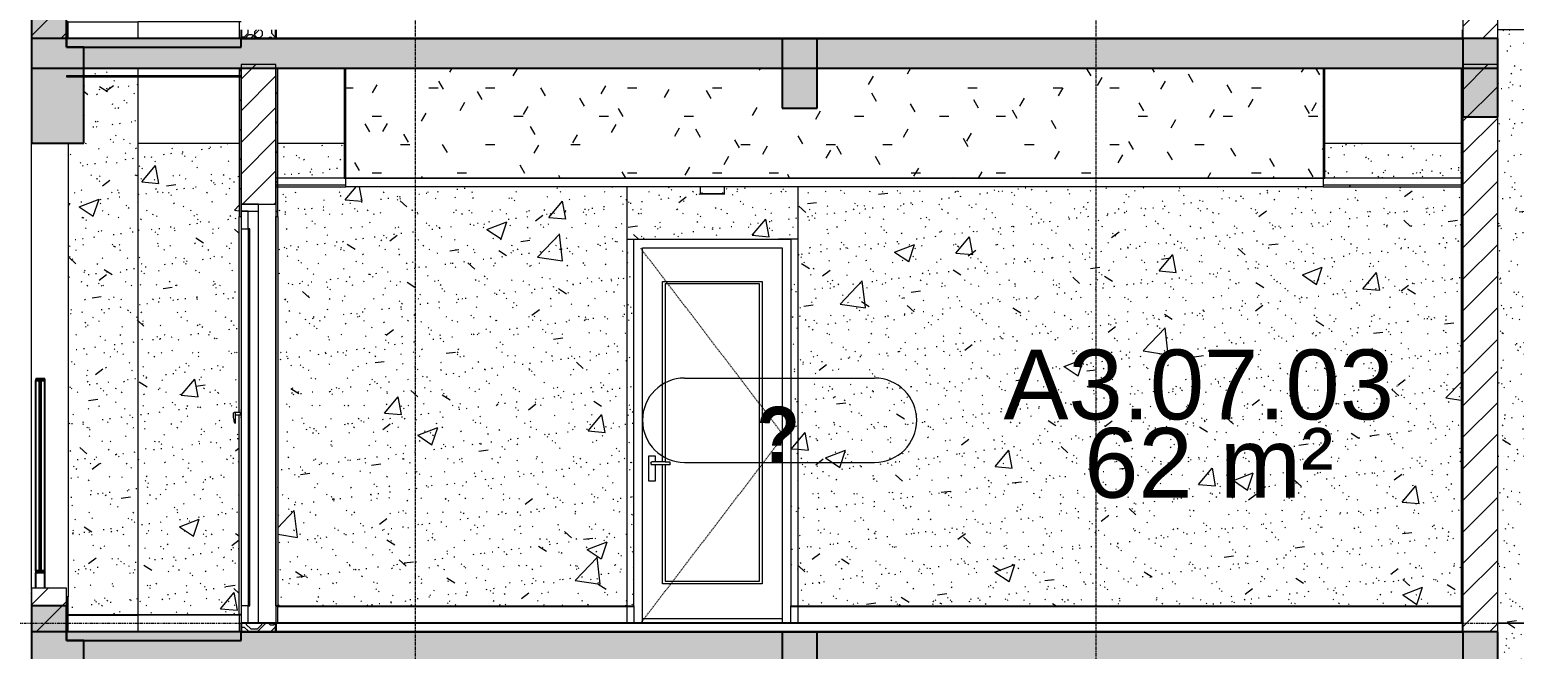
# Model space of a CAD drawing. Header units: millimetres. Extents: x 25061 to 259291, y -8723 to 35400.
# Drawn here: x 105942 to 114447, y 22450 to 26000 of the extents above; entities that cross this region are included whole.
import ezdxf

# ---------------------------------------------------------------- set-up
doc = ezdxf.new("R2010")
doc.units = ezdxf.units.MM
for name, pattern in [('Centre', [31.75, 6.35, -4.7625, 15.875, -4.7625]), ('Dash', [6.35, 3.175, -3.175]), ('Dash 1_8_', [6.35, 3.175, -3.175]), ('Grid Line', [22.225, 12.7, -3.175, 3.175, -3.175])]:
    doc.linetypes.add(name, pattern=pattern)
for name, color, linetype, lineweight in [('0-1', 7, 'Continuous', 5), ('A-AREA', 32, 'Dash 1_8_', 9), ('A-AREA-IDEN', 2, 'Continuous', 9), ('A-CLNG', 13, 'Continuous', 9), ('A-CLNG-1', 250, 'Continuous', 18), ('A-CLNG-2', 7, 'Continuous', 9), ('A-CLNG-PATT-1', 7, 'Continuous', 9), ('A-CLNG-PATT-2', 9, 'Continuous', 9), ('A-DETL-GENF-HDLN-1', 7, 'Dash', 9), ('A-DOOR', 31, 'Continuous', 9), ('A-DOOR-1', 7, 'Continuous', 9), ('A-DOOR-FRAM', 31, 'Continuous', 9), ('A-DOOR-GLAZ', 31, 'Continuous', 9), ('A-DOOR-IDEN', 31, 'Continuous', 9), ('A-FLOR-1', 10, 'Continuous', 25), ('A-FLOR-HRAL-1', 253, 'Continuous', 9), ('A-FLOR-LEVL-2', 51, 'Centre', 9), ('A-FLOR-PATT-1', 7, 'Continuous', 9), ('A-FLOR-PATT-2', 9, 'Continuous', 9), ('A-WALL', 113, 'Continuous', 9), ('A-WALL-1', 113, 'Continuous', 18), ('A-WALL-PATT-1', 7, 'Continuous', 9), ('A-WALL-PATT-2', 9, 'Continuous', 9), ('A-WALL-PATT-4', 111, 'Continuous', 9), ('E-LITE-EQPM', 33, 'Continuous', 9), ('E-LITE-EQPM-1', 7, 'Continuous', 9), ('I-WALL', 2, 'Continuous', 9), ('I-WALL-1', 250, 'Continuous', 18), ('I-WALL-2', 7, 'Continuous', 9), ('S-BEAM-1', 12, 'Continuous', 5), ('S-BEAM-2', 10, 'Continuous', 25), ('S-BEAM-3', 7, 'Continuous', 9), ('S-COLS-1', 7, 'Continuous', 9), ('S-GRID-1', 1, 'Grid Line', 9)]:
    doc.layers.add(name, color=color, linetype=linetype, lineweight=lineweight)
doc.styles.add('Arial', font='arial.ttf', dxfattribs={"height": 400})
doc.styles.add('Arial_B_1', font='arialbd.ttf', dxfattribs={"width": 0.9, "height": 320})
pattern_1 = [(45, (81080.3, 14125), (-84.8528, 84.8528), [])]
pattern_2 = [(50, (81080.3, 14125), (1165.978, -102.01), [121.92, -1341.12]), (355, (81080.3, 14125), (-225.554, 1222.763), [97.536, -1072.896]), (100.451, (81177.5, 14116.5), (940.433, 1120.746), [103.616, -1139.776]), (46.184, (81080.3, 14450.1), (1734.906, -269.074), [182.88, -2011.68]), (96.636, (81224.9, 14427.7), (1519.38, 1583.54), [155.42, -1709.665]), (351.184, (81080.3, 14450.1), (1519.39, 1583.52), [146.3, -1609.34]), (21, (81242.9, 14368.8), (970.332, -654.498), [121.92, -1341.12]), (326, (81242.9, 14368.8), (395.533, 1178.804), [97.536, -1072.896]), (71.451, (81323.7, 14314.3), (1365.87, 524.296), [103.616, -1139.776]), (37.5, (81080.3, 14125), (19.767, 541.1527), [53.645, -1006.246, 53.645, -1035.507, -1076.96]), (37.5, (81080.3, 14125), (19.767, 541.1527), [-2149.043, 53.645, -1023.315]), (7.5, (81080.3, 14125), (427.646, 641.156), [53.645, -567.334, 53.645, -981.862, -410.464]), (7.5, (81080.3, 14125), (427.646, 641.156), [-1656.486, 53.645, -356.82]), (327.5, (80717.8, 14125), (867.782, -36.665), [53.645, -352.755, 53.645, -1214.323, -1682.496]), (327.5, (80717.8, 14125), (867.782, -36.665), [-1674.368, 53.645, -1628.85]), (317.5, (80555.2, 14125), (948.028, 162.731), [53.645, -474.675, 53.645, -788.416, -1194.816]), (317.5, (80555.2, 14125), (948.028, 162.731), [-1370.38, 53.645, -1141.17])]
pattern_3 = [(37.5, (81080.3, 14125), (-5.1206, 156.61216), [5.364, -118.181, 5.364, -132.812, -132.08]), (37.5, (81080.3, 14125), (-5.1206, 156.61216), [-261.722, 5.364, -126.716]), (7.5, (81080.3, 14125), (143.847, 229.3842), [5.364, -61.285, 5.364, -105.989, -42.672]), (7.5, (81080.3, 14125), (143.847, 229.3842), [-178.003, 5.364, -37.308]), (327.5, (80980.33, 14125), (253.1176, 0.4601), [5.364, -35.276, 5.364, -140.94, -191.008]), (327.5, (80980.33, 14125), (253.1176, 0.4601), [-186.944, 5.364, -185.644]), (317.5, (80980.33, 14125), (244.3381, 71.3376), [5.364, -14.956, 5.364, -90.546, -109.728]), (317.5, (80980.33, 14125), (244.3381, 71.3376), [-116.23, 5.364, -104.364])]
pattern_4 = [(180, (81252.7, 14216.3), (-2e-14, -203.2), [19.239, -183.961]), (135, (81266.3, 14202.7), (-203.19986, 1e-14), [19.239, -268.129]), (90, (81266.3, 14183.47), (-203.2, 1e-14), [19.239, -183.961]), (45, (81252.7, 14169.86), (0, 203.19986), [19.239, -268.129]), (0, (81233.46, 14169.86), (0, 203.2), [19.239, -183.961]), (315, (81219.86, 14183.47), (203.19986, 0), [19.239, -268.129]), (270, (81219.86, 14202.7), (203.2, 1e-14), [19.239, -183.961]), (225, (81233.46, 14216.31), (1e-14, -203.19986), [19.239, -268.129]), (180, (81207.18, 14184.3), (-2e-14, -203.2), [22.055, -181.145]), (135, (81222.78, 14168.71), (-203.19986, 1e-14), [22.055, -265.314]), (90, (81222.78, 14146.66), (-203.2, 1e-14), [22.055, -181.145]), (45, (81207.18, 14131.06), (0, 203.19986), [22.055, -265.314]), (0, (81185.13, 14131.06), (0, 203.2), [22.055, -181.145]), (315, (81169.54, 14146.66), (203.19986, 0), [22.055, -265.314]), (270, (81169.54, 14168.71), (203.2, 1e-14), [22.055, -181.145]), (225, (81185.13, 14184.3), (1e-14, -203.19986), [22.055, -265.314]), (180, (81114.68, 14169.67), (-2e-14, -203.2), [14.547, -188.653]), (135, (81124.96, 14159.39), (-203.19986, 1e-14), [14.547, -272.821]), (90, (81124.96, 14144.84), (-203.2, 1e-14), [14.547, -188.653]), (45, (81114.68, 14134.56), (0, 203.19986), [14.547, -272.821]), (0, (81100.13, 14134.56), (0, 203.2), [14.547, -188.653]), (315, (81089.85, 14144.84), (203.19986, 0), [14.547, -272.821]), (270, (81089.85, 14159.39), (203.2, 1e-14), [14.547, -188.653]), (225, (81100.13, 14169.67), (1e-14, -203.19986), [14.547, -272.821]), (90, (81183.32, 14194.78), (-203.2, 1e-14), [29.097, -174.103]), (45, (81162.74, 14174.2), (0, 203.19986), [29.097, -258.271]), (0, (81133.65, 14174.2), (0, 203.2), [29.097, -174.103]), (315, (81113.07, 14194.78), (203.19986, 0), [29.097, -258.271]), (270, (81113.07, 14223.87), (203.2, 1e-14), [29.097, -174.103]), (225, (81133.65, 14244.45), (1e-14, -203.19986), [29.097, -258.271]), (180, (81162.74, 14244.45), (-2e-14, -203.2), [29.097, -174.103]), (135, (81183.32, 14223.87), (-203.19986, 1e-14), [29.097, -258.271]), (90, (81262.35, 14261.4), (-203.2, 1e-14), [37.075, -166.125]), (45, (81236.13, 14235.19), (0, 203.19986), [37.075, -250.293]), (0, (81199.05, 14235.19), (0, 203.2), [37.075, -166.125]), (315, (81172.84, 14261.4), (203.19986, 0), [37.075, -250.293]), (270, (81172.84, 14298.48), (203.2, 1e-14), [37.075, -166.125]), (225, (81199.05, 14324.7), (1e-14, -203.19986), [37.075, -250.293]), (180, (81236.13, 14324.7), (-2e-14, -203.2), [37.075, -166.125]), (135, (81262.35, 14298.48), (-203.19986, 1e-14), [37.075, -250.293]), (90, (81138.85, 14272.68), (-203.2, 1e-14), [19.242, -183.958]), (45, (81125.24, 14259.07), (0, 203.19986), [19.242, -268.127]), (0, (81106, 14259.07), (0, 203.2), [19.242, -183.958]), (315, (81092.4, 14272.68), (203.19986, 0), [19.242, -268.127]), (270, (81092.4, 14291.92), (203.2, 1e-14), [19.242, -183.958]), (225, (81106, 14305.53), (1e-14, -203.19986), [19.242, -268.127]), (180, (81125.24, 14305.53), (-2e-14, -203.2), [19.242, -183.958]), (135, (81138.85, 14291.92), (-203.19986, 1e-14), [19.242, -268.127])]
pattern_5 = [(0, (81080.3, 14125), (1300.48, 325.12), [53.645, -921.715, 53.645, -6123.635]), (0, (81080.3, 14125), (1300.48, 325.12), [-1029.005, -921.715, 53.645, -1897.075, -3251.2]), (0, (81080.3, 14125), (1300.48, 325.12), [-3901.44, 53.645, -921.715, 53.645, -2222.195]), (0, (81080.3, 14125), (1300.48, 325.12), [-4930.445, -596.595, 53.645, -1571.955]), (120, (81567.98, 14287.56), (-931.8022, 963.6887), [53.645, -921.715, -6177.28]), (120, (81567.98, 14287.56), (-931.8022, 963.6887), [-975.36, 53.645, -921.715, -5201.92]), (120, (81567.98, 14287.56), (-931.8022, 963.6887), [-1950.72, 53.645, -1897.075, -3251.2]), (120, (81567.98, 14287.56), (-931.8022, 963.6887), [-3901.44, 53.645, -921.715, -2275.84]), (120, (81567.98, 14287.56), (-931.8022, 963.6887), [-4876.8, 53.645, -596.595, -1625.6]), (120, (81567.98, 14287.56), (-931.8022, 963.6887), [-5527.04, 53.645, -1571.955]), (240, (81730.54, 14937.8), (-368.6778, -1288.8087), [53.645, -921.715, -6177.28]), (240, (81730.54, 14937.8), (-368.6778, -1288.8087), [-975.36, 53.645, -921.715, -5201.92]), (240, (81730.54, 14937.8), (-368.6778, -1288.8087), [-1950.72, 53.645, -1897.075, -3251.2]), (240, (81730.54, 14937.8), (-368.6778, -1288.8087), [-3901.44, 53.645, -921.715, -2275.84]), (240, (81730.54, 14937.8), (-368.6778, -1288.8087), [-4876.8, 53.645, -596.595, -1625.6]), (240, (81730.54, 14937.8), (-368.6778, -1288.8087), [-5527.04, 53.645, -1571.955])]
pattern_6 = [(45, (81080.3, 14125), (-90.50967, 90.50967), [])]

# ---------------------------------------------------------------- blocks, each defined once
blk = doc.blocks.new('NCV_TKTC_KET CAU_rvt-1-TKCS_MẶT CẮT 1')
at = {"layer": 'A-FLOR-PATT-1'}
h = blk.add_hatch(color=256, dxfattribs=at)
h.paths.add_polyline_path([(127252.4, 25780), (127252.4, 25950), (118852.4, 25950), (118852.4, 25780), (126740, 25780)])
h.paths.add_polyline_path([(33652.6, 25780), (42052.6, 25780), (42052.6, 25950), (33652.6, 25950)])
h.paths.add_polyline_path([(46552.6, 25780), (54952.6, 25780), (54952.6, 25950), (46552.6, 25950)])
h.paths.add_polyline_path([(114352.4, 25780), (114352.4, 25950), (105952.4, 25950), (105952.4, 25780), (113942, 25780)])
h = blk.add_hatch(color=256, dxfattribs=at)
h.paths.add_polyline_path([(127252.4, 22380), (127252.4, 22550), (118852.4, 22550), (118852.4, 22380), (126740, 22380)])
h.paths.add_polyline_path([(33652.6, 22380), (42052.6, 22380), (42052.6, 22550), (33652.6, 22550)])
h.paths.add_polyline_path([(114352.4, 22380), (114352.4, 22550), (105952.4, 22550), (105952.4, 22380), (113942, 22380)])
h.paths.add_polyline_path([(46552.6, 22380), (54952.6, 22380), (54952.6, 22550), (46552.6, 22550)])
at = {"layer": 'S-BEAM-1'}
for points in [[(106152.6, 25900), (106152.6, 26100), (105952.6, 26100), (105952.6, 25900)], [(110452.5, 25550), (110452.5, 25950), (110252.5, 25950), (110252.5, 25550)], [(114352.6, 25500), (114352.6, 25950), (114152.6, 25950), (114152.6, 25500)], [(106252.6, 25350), (106252.6, 25900), (105952.6, 25900), (105952.6, 25350)], [(106152.6, 22500), (106152.6, 22700), (105952.6, 22700), (105952.6, 22500)], [(110452.5, 22150), (110452.5, 22550), (110252.5, 22550), (110252.5, 22150)], [(114352.6, 22100), (114352.6, 22550), (114152.6, 22550), (114152.6, 22100)], [(106252.6, 21950), (106252.6, 22500), (105952.6, 22500), (105952.6, 21950)]]:
    blk.add_hatch(color=256, dxfattribs=at).paths.add_polyline_path(points)
at = {"layer": 'A-FLOR-1'}
for p, q in [((114352.4, 25950), (105952.4, 25950)), ((105952.4, 25950), (105952.4, 25780)), ((114352.4, 25780), (114352.4, 25950)), ((105952.4, 25780), (114352.4, 25780)), ((114352.4, 22550), (105952.4, 22550)), ((105952.4, 22550), (105952.4, 22380)), ((114352.4, 22380), (114352.4, 22550))]:
    blk.add_line(p, q, dxfattribs=at)
at = {"layer": 'S-BEAM-2'}
for p, q in [((105952.6, 26100), (105952.6, 25900)), ((106152.6, 25900), (106152.6, 26100)), ((110452.5, 25950), (110252.5, 25950)), ((110252.5, 25950), (110252.5, 25550)), ((110452.5, 25550), (110452.5, 25950)), ((114352.6, 25950), (114152.6, 25950)), ((114152.6, 25950), (114152.6, 25500)), ((114352.6, 25500), (114352.6, 25950)), ((105952.6, 25900), (105952.6, 25350)), ((106252.6, 25900), (106152.6, 25900)), ((106252.6, 25350), (106252.6, 25900)), ((110252.5, 25550), (110452.5, 25550)), ((114152.6, 25500), (114352.6, 25500)), ((105952.6, 25350), (106252.6, 25350)), ((106152.6, 22700), (105952.6, 22700)), ((105952.6, 22700), (105952.6, 22500)), ((106152.6, 22500), (106152.6, 22700)), ((110452.5, 22550), (110252.5, 22550)), ((110252.5, 22550), (110252.5, 22150)), ((110452.5, 22150), (110452.5, 22550)), ((114352.6, 22550), (114152.6, 22550)), ((114152.6, 22550), (114152.6, 22100)), ((114352.6, 22100), (114352.6, 22550)), ((105952.6, 22500), (105952.6, 21950)), ((106252.6, 22500), (106152.6, 22500)), ((106252.6, 21950), (106252.6, 22500))]:
    blk.add_line(p, q, dxfattribs=at)
at = {"layer": 'S-BEAM-3'}
for p, q in [((106562.6, 25350), (107142.6, 25350)), ((107362.6, 25350), (107742.4, 25350)), ((113362.6, 25350), (114142.6, 25350))]:
    blk.add_line(p, q, dxfattribs=at)
at = {"layer": 'S-COLS-1'}
for p, q in [((105952.6, 22800), (105952.6, 25350)), ((106552.6, 22650), (106552.6, 22645))]:
    blk.add_line(p, q, dxfattribs=at)
blk = doc.blocks.new('DOOR_CW_01 CANH MO-PANEL KINH - DIG_02-800x2200-CỬA NHÔM KÍNH-400864-TKCS_MẶT CẮT 1')
at = {"layer": 'A-DOOR-1'}
for p, q in [((38042.564287, 7800), (37932.564287, 7800)), ((38052.564287, 5695), (38052.564287, 5700)), ((38052.564287, 5695), (38052.564287, 5700)), ((38052.564287, 5695), (38052.564287, 5700)), ((38112.564287, 5695), (38112.564287, 5700)), ((38152.564287, 5700), (38152.564287, 5695)), ((38152.564287, 5700), (38152.564287, 5695)), ((38152.564287, 5695), (38152.564287, 5700))]:
    blk.add_line(p, q, dxfattribs=at)
blk = doc.blocks.new('DOOR_CW_01 CANH MO-PANEL KINH - DIW_01-900x2200-CỬA GỖ VÂN LAMINATE-553393-TKCS_MẶT CẮT 1')
at = {"layer": 'A-DOOR-1'}
for p, q in [((37062.564287, 7800), (37172.564287, 7800)), ((36952.564287, 5700), (36952.564287, 5695)), ((36952.564287, 5700), (36952.564287, 5695)), ((36952.564287, 5700), (36952.564287, 5695)), ((36992.564287, 5695), (36992.564287, 5700)), ((37052.564287, 5695), (37052.564287, 5700)), ((37052.564287, 5695), (37052.564287, 5700)), ((37052.564287, 5700), (37052.564287, 5695))]:
    blk.add_line(p, q, dxfattribs=at)
blk = doc.blocks.new('LIC_09 - ĐÈN LED DOWNLIGHT ÂM TRẦN_ P_9W - 6000K - LIC_09 - ĐÈN LED DOWNLIGHT ÂM TRẦN_ P_9W_ ÁNH SÁNG TRẮNG 6000K-513702-TKCS_MẶT CẮT 1')
at = {"layer": 'E-LITE-EQPM-1'}
for p, q in [((37482.2, 8100), (37482.2, 8060)), ((37622.2, 8060), (37622.2, 8100)), ((37480.9, 8060), (37623.5, 8060)), ((37552.2, 8060), (37482.2, 8060)), ((37492.2, 8068), (37492.2, 8065)), ((37622.2, 8060), (37552.2, 8060)), ((37612.2, 8065), (37612.2, 8068))]:
    blk.add_line(p, q, dxfattribs=at)
blk = doc.blocks.new('DOOR_CW_01 CANH MO-PANEL KINH - DIG_01-900x2200-CỬA NHÔM KÍNH-901215-TKCS_MẶT CẮT 1')
at = {"layer": 'A-DETL-GENF-HDLN-1'}
for p, q in [((37962.6, 6673.5), (37142.6, 7747)), ((37142.6, 5600), (37962.6, 6673.5))]:
    blk.add_line(p, q, dxfattribs=at)
at = {"layer": 'A-DOOR-1'}
for p, q in [((37152.6, 5600), (37152.6, 7750)), ((37152.6, 7750), (37952.6, 7750)), ((37952.6, 7750), (37952.6, 5600)), ((37267.6, 6524.5), (37267.6, 7558)), ((37267.6, 7558), (37837.6, 7558)), ((37822.6, 7543), (37282.6, 7543)), ((37282.6, 7543), (37282.6, 6524.5)), ((37822.6, 5841), (37822.6, 7543)), ((37837.6, 7558), (37837.6, 5826)), ((37227.3, 6556), (37187.8, 6556)), ((37187.8, 6556), (37187.8, 6416)), ((37227.3, 6524.5), (37227.3, 6556)), ((37282.6, 6524.5), (37207.6, 6524.5)), ((37282.6, 6507.5), (37207.6, 6507.5)), ((37227.3, 6416), (37227.3, 6507.5)), ((37267.6, 5826), (37267.6, 6507.5)), ((37282.6, 6524.5), (37308.4, 6524.5)), ((37282.6, 6507.5), (37282.6, 5841)), ((37308.4, 6507.5), (37282.6, 6507.5)), ((37308.4, 6524.5), (37308.4, 6507.5)), ((37187.8, 6416), (37227.3, 6416)), ((37837.6, 5826), (37267.6, 5826)), ((37282.6, 5841), (37822.6, 5841)), ((37102.6, 5700), (37102.6, 5695)), ((38002.6, 5695), (38002.6, 5700)), ((37152.6, 5626), (37952.6, 5626))]:
    blk.add_line(p, q, dxfattribs=at)
for start, end in [(90, 180), (180, 270)]:
    blk.add_arc((37207.6, 6516), 8.5, start, end, dxfattribs=at)
blk = doc.blocks.new('Railing - Railing-946286-TKCS_MẶT CẮT 1')
at = {"layer": 'A-FLOR-HRAL-1'}
for p, q in [((106162.564287, 22645), (106152.564287, 22645)), ((106152.564287, 22645), (106152.564287, 22550)), ((106162.564287, 22550), (106162.564287, 22645)), ((106162.564287, 22645), (106562.564287, 22645)), ((107142.564287, 22645), (106562.564287, 22645)), ((106562.564287, 22550), (106562.564287, 22645)), ((107152.564287, 22645), (107142.564287, 22645)), ((107142.564287, 22645), (107142.564287, 22550)), ((106152.564287, 22550), (106162.564287, 22550))]:
    blk.add_line(p, q, dxfattribs=at)
blk = doc.blocks.new('Railing - Railing-916036-TKCS_MẶT CẮT 1')
at = {"layer": 'A-FLOR-HRAL-1'}
for p, q in [((110342.564287, 12495), (114142.564287, 12495)), ((110342.564287, 12495), (110342.564287, 12400)), ((114152.564287, 12495), (114142.564287, 12495)), ((114142.564287, 12495), (114142.564287, 12400)), ((114152.564287, 12400), (114152.564287, 12495)), ((114142.564287, 12400), (114152.564287, 12400))]:
    blk.add_line(p, q, dxfattribs=at)
blk = doc.blocks.new('Railing - Railing-916038-TKCS_MẶT CẮT 1')
at = {"layer": 'A-FLOR-HRAL-1'}
for p, q in [((110302.564287, 5600), (110302.564287, 5695)), ((110302.564287, 5695), (110342.564287, 5695))]:
    blk.add_line(p, q, dxfattribs=at)
blk = doc.blocks.new('Railing - Railing-916039-TKCS_MẶT CẮT 1')
at = {"layer": 'A-FLOR-HRAL-1'}
for p, q in [((109362.564287, 12495), (109402.564287, 12495)), ((109402.564287, 12495), (109402.564287, 12400))]:
    blk.add_line(p, q, dxfattribs=at)
blk = doc.blocks.new('Railing - Railing-V46-TKCS_MẶT CẮT 1')
at = {"layer": 'A-FLOR-HRAL-1'}
for p, q in [((107352.564287, 22695), (107352.564287, 22600)), ((107362.564287, 22695), (107352.564287, 22695)), ((107362.564287, 22695), (109362.564287, 22695)), ((107362.564287, 22600), (107362.564287, 22695)), ((109362.564287, 22695), (109362.564287, 22600))]:
    blk.add_line(p, q, dxfattribs=at)
blk = doc.blocks.new('CL_01-VÁCH DỰNG THẠCH CAO CĂN HỘ LOẠI 1-5A7 - CL_01-VÁCH DỰNG THẠCH CAO CĂN HỘ LOẠI 1A-5-V47-TKCS_MẶT CẮT 1')
at = {"layer": 'A-CLNG-PATT-1'}
h = blk.add_hatch(dxfattribs=at)
h.set_pattern_fill('FP_7', color=256, style=0, pattern_type=2)
h.set_pattern_definition(pattern_5)
h.paths.add_polyline_path([(113352.6, 25150), (113362.6, 25150), (113362.6, 25780), (113352.6, 25780)])
h.paths.add_polyline_path([(107742.4, 25150), (107752.4, 25150), (107752.4, 25780), (107742.4, 25780)])
at = {"layer": 'A-CLNG-PATT-2'}
h = blk.add_hatch(dxfattribs=at)
h.set_pattern_fill('FP_1', color=256, style=0, pattern_type=2)
h.set_pattern_definition([(0, (81080.3, 14125), (650.24, 162.56), [53.645, -434.035, 53.645, -434.035, -2600.96]), (0, (81080.3, 14125), (650.24, 162.56), [-975.36, 53.645, -921.715, 53.645, -434.035, -1137.92]), (0, (81080.3, 14125), (650.24, 162.56), [-2438.4, 53.645, -271.475, 53.645, -759.155]), (120, (81324.14, 14206.28), (-465.9011, 481.84436), [53.645, -434.035, 53.645, -3034.995]), (120, (81324.14, 14206.28), (-465.9011, 481.84436), [-541.325, -434.035, 53.645, -921.715, -1625.6]), (120, (81324.14, 14206.28), (-465.9011, 481.84436), [-1950.72, 53.645, -434.035, 53.645, -1084.275]), (120, (81324.14, 14206.28), (-465.9011, 481.84436), [-2492.045, -271.475, 53.645, -759.155]), (240, (81405.42, 14531.4), (-184.3389, -644.40436), [53.645, -434.035, 53.645, -3034.995]), (240, (81405.42, 14531.4), (-184.3389, -644.40436), [-541.325, -434.035, 53.645, -921.715, -1625.6]), (240, (81405.42, 14531.4), (-184.3389, -644.40436), [-1950.72, 53.645, -434.035, 53.645, -1084.275]), (240, (81405.42, 14531.4), (-184.3389, -644.40436), [-2492.045, -271.475, 53.645, -759.155])])
h.paths.add_polyline_path([(110252.5, 25150), (113352.6, 25150), (113352.6, 25780), (110452.5, 25780), (110452.5, 25550), (110252.5, 25550), (110252.5, 25780), (107752.4, 25780), (107752.6, 25150), (109942.7, 25150)])
at = {"layer": 'A-CLNG-1'}
for p, q in [((107752.4, 25780), (107742.4, 25780)), ((107742.4, 25780), (107742.4, 25150)), ((107752.4, 25150), (107752.4, 25780)), ((113362.6, 25780), (113352.6, 25780)), ((113352.6, 25780), (113352.6, 25150)), ((113362.6, 25150), (113362.6, 25780)), ((107742.4, 25150), (107752.4, 25150)), ((113352.6, 25150), (113362.6, 25150))]:
    blk.add_line(p, q, dxfattribs=at)
at = {"layer": 'A-CLNG-2'}
blk.add_line((113352.6, 25150), (107752.6, 25150), dxfattribs=at)
blk = doc.blocks.new('NCV_TKTC_TANG 6 - 8_rvt-1-TKCS_MẶT CẮT 1')
at = {"layer": 'A-CLNG-PATT-1'}
h = blk.add_hatch(dxfattribs=at)
h.set_pattern_fill('FP_7', color=256, style=0, pattern_type=2)
h.set_pattern_definition(pattern_5)
h.paths.add_polyline_path([(107352.6, 25100), (107752.6, 25100), (107752.6, 25110), (107352.6, 25110)])
h.paths.add_polyline_path([(114152.6, 25100), (114152.6, 25110), (113352.6, 25110), (113352.6, 25100), (113942, 25100)])
at = {"layer": 'A-FLOR-PATT-2'}
h = blk.add_hatch(dxfattribs=at)
h.set_pattern_fill('FP_6', color=256, style=0, pattern_type=2)
h.set_pattern_definition(pattern_4)
h.paths.add_polyline_path([(107352.6, 22550), (107352.6, 22600), (107152.6, 22600), (107152.6, 22550)])
at = {"layer": 'A-WALL-PATT-1'}
h = blk.add_hatch(dxfattribs=at)
h.set_pattern_fill('FP_3', color=256, style=0, pattern_type=2)
h.set_pattern_definition(pattern_1)
h.paths.add_polyline_path([(107152.6, 24930), (107152.6, 25780), (107142.6, 25780), (107142.6, 24930)])
h = blk.add_hatch(dxfattribs=at)
h.set_pattern_fill('FP_3', color=256, style=0, pattern_type=2)
h.set_pattern_definition(pattern_1)
h.paths.add_polyline_path([(107362.6, 24930), (107362.6, 25780), (107352.6, 25780), (107352.6, 24930)])
h = blk.add_hatch(dxfattribs=at)
h.set_pattern_fill('FP_3', color=256, style=0, pattern_type=2)
h.set_pattern_definition(pattern_1)
h.paths.add_polyline_path([(114142.6, 22700), (114152.6, 22700), (114152.6, 25780), (114142.6, 25780), (114142.6, 23131.4)])
h = blk.add_hatch(dxfattribs=at)
h.set_pattern_fill('FP_3', color=256, style=0, pattern_type=2)
h.set_pattern_definition(pattern_1)
h.paths.add_polyline_path([(106162.6, 22650), (106162.6, 22750), (106152.6, 22750), (106152.6, 22650)])
at = {"layer": 'A-WALL-PATT-2'}
h = blk.add_hatch(dxfattribs=at)
h.set_pattern_fill('FP_4', color=256, style=0, pattern_type=2)
h.set_pattern_definition(pattern_2)
h.paths.add_polyline_path([(106162.6, 22650), (106562.6, 22650), (106562.6, 25730), (106252.6, 25730), (106252.6, 25350), (106162.6, 25350), (106162.6, 22750)])
h.paths.add_polyline_path([(106252.6, 25735), (106562.6, 25735), (106562.6, 25780), (106252.6, 25780)])
h = blk.add_hatch(dxfattribs=at)
h.set_pattern_fill('FP_5', color=256, style=0, pattern_type=2)
h.set_pattern_definition(pattern_3)
h.paths.add_polyline_path([(106162.6, 22650), (106562.6, 22650), (106562.6, 25730), (106252.6, 25730), (106252.6, 25350), (106162.6, 25350), (106162.6, 22750)])
h.paths.add_polyline_path([(106252.6, 25735), (106562.6, 25735), (106562.6, 25780), (106252.6, 25780)])
h = blk.add_hatch(dxfattribs=at)
h.set_pattern_fill('FP_4', color=256, style=0, pattern_type=2)
h.set_pattern_definition(pattern_2)
h.paths.add_polyline_path([(107142.6, 22650), (107142.6, 23793.2), (107119.6, 23793.2), (107118.6, 23745.2), (107111.1, 23771.1), (107110.8, 23772.6), (107111.2, 23804.9), (107112.6, 23806.7), (107119.6, 23806.8), (107142.6, 23806.8), (107142.6, 25350), (106562.6, 25350), (106562.6, 22650), (106743.2, 22650)])
h = blk.add_hatch(dxfattribs=at)
h.set_pattern_fill('FP_5', color=256, style=0, pattern_type=2)
h.set_pattern_definition(pattern_3)
h.paths.add_polyline_path([(107142.6, 22650), (107142.6, 23793.2), (107119.6, 23793.2), (107118.6, 23745.2), (107111.1, 23771.1), (107110.8, 23772.6), (107111.2, 23804.9), (107112.6, 23806.7), (107119.6, 23806.8), (107142.6, 23806.8), (107142.6, 25350), (106562.6, 25350), (106562.6, 22650), (106743.2, 22650)])
h = blk.add_hatch(dxfattribs=at)
h.set_pattern_fill('FP_4', color=256, style=0, pattern_type=2)
h.set_pattern_definition(pattern_2)
h.paths.add_polyline_path([(107362.6, 22700), (109352.6, 22700), (109352.6, 25100), (107362.6, 25100), (107362.6, 23131.4)])
h.paths.add_polyline_path([(107742.4, 25150), (107742.4, 25350), (107362.6, 25350), (107362.6, 25150), (107543.1, 25150)])
h = blk.add_hatch(dxfattribs=at)
h.set_pattern_fill('FP_5', color=256, style=0, pattern_type=2)
h.set_pattern_definition(pattern_3)
h.paths.add_polyline_path([(107362.6, 22700), (109352.6, 22700), (109352.6, 25100), (107362.6, 25100), (107362.6, 23131.4)])
h.paths.add_polyline_path([(107742.4, 25150), (107742.4, 25350), (107362.6, 25350), (107362.6, 25150), (107543.1, 25150)])
h = blk.add_hatch(dxfattribs=at)
h.set_pattern_fill('FP_4', color=256, style=0, pattern_type=2)
h.set_pattern_definition(pattern_2)
h.paths.add_polyline_path([(110342.6, 22700), (114142.6, 22700), (114142.6, 25100), (110342.6, 25100), (110342.6, 23131.4)])
h.paths.add_polyline_path([(113942, 25150), (114142.6, 25150), (114142.6, 25350), (113362.6, 25350), (113362.6, 25150)])
h = blk.add_hatch(dxfattribs=at)
h.set_pattern_fill('FP_5', color=256, style=0, pattern_type=2)
h.set_pattern_definition(pattern_3)
h.paths.add_polyline_path([(110342.6, 22700), (114142.6, 22700), (114142.6, 25100), (110342.6, 25100), (110342.6, 23131.4)])
h.paths.add_polyline_path([(113942, 25150), (114142.6, 25150), (114142.6, 25350), (113362.6, 25350), (113362.6, 25150)])
h = blk.add_hatch(dxfattribs=at)
h.set_pattern_fill('FP_5', color=256, style=0, pattern_type=2)
h.set_pattern_definition(pattern_3)
h.paths.add_polyline_path([(109362.6, 22700), (109362.6, 25100), (109352.6, 25100), (109352.6, 22700)])
h = blk.add_hatch(dxfattribs=at)
h.set_pattern_fill('FP_4', color=256, style=0, pattern_type=2)
h.set_pattern_definition(pattern_2)
h.paths.add_polyline_path([(109402.6, 22700), (109402.6, 24800), (110302.6, 24800), (110302.6, 22700), (110342.6, 22700), (110342.6, 25100), (109922.2, 25100), (109922.2, 25060), (109782.2, 25060), (109782.2, 25100), (109362.6, 25100), (109362.6, 22700)])
h = blk.add_hatch(dxfattribs=at)
h.set_pattern_fill('FP_5', color=256, style=0, pattern_type=2)
h.set_pattern_definition(pattern_3)
h.paths.add_polyline_path([(109402.6, 22700), (109402.6, 24800), (110302.6, 24800), (110302.6, 22700), (110342.6, 22700), (110342.6, 25100), (109922.2, 25100), (109922.2, 25060), (109782.2, 25060), (109782.2, 25100), (109362.6, 25100), (109362.6, 22700)])
at = {"layer": 'A-CLNG-1'}
for p, q in [((107152.6, 25735), (106152.6, 25735)), ((106152.6, 25735), (106152.6, 25730)), ((106152.6, 25730), (107152.6, 25730)), ((107152.6, 25730), (107152.6, 25735)), ((107752.6, 25150), (107352.6, 25150)), ((107352.6, 25150), (107352.6, 25100)), ((107352.6, 25100), (107752.6, 25100)), ((107752.6, 25100), (107752.6, 25150)), ((114152.6, 25150), (113352.6, 25150)), ((113352.6, 25150), (113352.6, 25100)), ((113352.6, 25100), (114152.6, 25100)), ((114152.6, 25100), (114152.6, 25150))]:
    blk.add_line(p, q, dxfattribs=at)
at = {"layer": 'A-CLNG-2'}
for p, q in [((107752.6, 25110), (107352.6, 25110)), ((107752.6, 25150), (113352.6, 25150)), ((113352.6, 25100), (107752.6, 25100)), ((114152.6, 25110), (113352.6, 25110))]:
    blk.add_line(p, q, dxfattribs=at)
at = {"layer": 'A-FLOR-1'}
for p, q in [((107152.6, 22550), (106152.6, 22550)), ((106152.6, 22550), (106152.6, 22500)), ((107352.6, 22600), (107152.6, 22600)), ((107152.6, 22600), (107152.6, 22550)), ((107152.6, 22500), (107152.6, 22550)), ((107152.6, 22550), (107352.6, 22550)), ((114152.6, 22600), (107352.6, 22600)), ((107352.6, 22600), (107352.6, 22550)), ((107352.6, 22550), (107352.6, 22600)), ((107352.6, 22550), (114152.6, 22550)), ((114152.6, 22550), (114152.6, 22600)), ((106152.6, 22500), (107152.6, 22500))]:
    blk.add_line(p, q, dxfattribs=at)
at = {"layer": 'I-WALL-1'}
for p, q in [((107142.6, 25780), (107142.6, 24930)), ((107152.6, 25780), (107142.6, 25780)), ((107152.6, 24930), (107152.6, 25780)), ((107352.6, 25780), (107352.6, 24930)), ((107362.6, 25780), (107352.6, 25780)), ((107362.6, 24930), (107362.6, 25780)), ((114152.6, 25780), (114142.6, 25780)), ((114142.6, 25780), (114142.6, 22700)), ((114152.6, 22700), (114152.6, 25780)), ((107142.6, 24930), (107152.6, 24930)), ((107352.6, 24930), (107362.6, 24930)), ((106152.6, 22750), (106152.6, 22650)), ((106162.6, 22750), (106152.6, 22750)), ((106162.6, 22650), (106162.6, 22750)), ((106152.6, 22650), (106162.6, 22650)), ((114142.6, 22700), (114152.6, 22700))]:
    blk.add_line(p, q, dxfattribs=at)
at = {"layer": 'I-WALL-2'}
for p, q in [((106562.6, 25735), (106562.6, 25780)), ((106562.6, 22650), (106562.6, 25730)), ((106162.6, 25350), (106162.6, 22750)), ((109362.6, 25100), (109362.6, 22700)), ((110342.6, 25100), (110342.6, 22700)), ((107142.6, 23806.6), (107142.6, 24930)), ((107352.6, 22700), (107352.6, 24930)), ((107362.6, 24930), (107362.6, 22700)), ((109402.6, 22700), (109402.6, 24800)), ((109402.6, 24800), (110302.6, 24800)), ((110302.6, 24800), (110302.6, 22700)), ((107142.6, 22650), (107142.6, 23793.2)), ((106162.6, 22650), (106562.6, 22650)), ((106562.6, 22650), (107142.6, 22650)), ((107152.6, 22650), (107142.6, 22650)), ((107362.6, 22700), (107352.6, 22700)), ((107362.6, 22700), (109352.6, 22700)), ((109362.6, 22700), (109352.6, 22700)), ((109362.6, 22700), (109402.6, 22700)), ((110302.6, 22700), (110342.6, 22700)), ((110342.6, 22700), (114142.6, 22700))]:
    blk.add_line(p, q, dxfattribs=at)
at = {"layer": ''}
for name, p in [('Railing - Railing-946286-TKCS_MẶT CẮT 1', (0, 0)), ('Railing - Railing-V46-TKCS_MẶT CẮT 1', (0, 0)), ('Railing - Railing-916039-TKCS_MẶT CẮT 1', (0, 10200)), ('Railing - Railing-916038-TKCS_MẶT CẮT 1', (0, 17000)), ('Railing - Railing-916036-TKCS_MẶT CẮT 1', (0, 10200))]:
    blk.add_blockref(name, p, dxfattribs=at)
at = {"layer": 'A-CLNG'}
blk.add_blockref('CL_01-VÁCH DỰNG THẠCH CAO CĂN HỘ LOẠI 1-5A7 - CL_01-VÁCH DỰNG THẠCH CAO CĂN HỘ LOẠI 1A-5-V47-TKCS_MẶT CẮT 1', (0, 0), dxfattribs=at)
at = {"layer": 'A-DOOR'}
for name in ['DOOR_CW_01 CANH MO-PANEL KINH - DIW_01-900x2200-CỬA GỖ VÂN LAMINATE-553393-TKCS_MẶT CẮT 1', 'DOOR_CW_01 CANH MO-PANEL KINH - DIG_02-800x2200-CỬA NHÔM KÍNH-400864-TKCS_MẶT CẮT 1', 'DOOR_CW_01 CANH MO-PANEL KINH - DIG_01-900x2200-CỬA NHÔM KÍNH-901215-TKCS_MẶT CẮT 1']:
    blk.add_blockref(name, (72300, 17000), dxfattribs=at)
at = {"layer": 'E-LITE-EQPM'}
blk.add_blockref('LIC_09 - ĐÈN LED DOWNLIGHT ÂM TRẦN_ P_9W - 6000K - LIC_09 - ĐÈN LED DOWNLIGHT ÂM TRẦN_ P_9W_ ÁNH SÁNG TRẮNG 6000K-513702-TKCS_MẶT CẮT 1', (72300, 17000), dxfattribs=at)
blk = doc.blocks.new('NCV_TKTC_TANG 6 - 8_rvt-2-TKCS_MẶT CẮT 1')
at = {"layer": 'A-FLOR-PATT-2'}
h = blk.add_hatch(dxfattribs=at)
h.set_pattern_fill('FP_6', color=256, style=0, pattern_type=2)
h.set_pattern_definition(pattern_4)
h.paths.add_polyline_path([(107352.6, 25950), (107352.6, 26000), (107152.6, 26000), (107152.6, 25950)])
at = {"layer": 'A-FLOR-1'}
for p, q in [((107152.6, 25950), (106152.6, 25950)), ((106152.6, 25950), (106152.6, 25900)), ((107152.6, 26000), (107152.6, 25950)), ((107152.6, 25900), (107152.6, 25950)), ((107152.6, 25950), (107352.6, 25950)), ((107352.6, 26000), (107352.6, 25950)), ((107352.6, 25950), (107352.6, 26000)), ((107352.6, 25950), (114152.6, 25950)), ((114152.6, 25950), (114152.6, 26000)), ((106152.6, 25900), (107152.6, 25900))]:
    blk.add_line(p, q, dxfattribs=at)
at = {"layer": ''}
blk.add_blockref('Railing - Railing-946286-TKCS_MẶT CẮT 1', (0, 3400), dxfattribs=at)
blk = doc.blocks.new('Railing - 50 x 10mm-1251311-TKCS_MẶT CẮT 1')
at = {"layer": ''}
for p, q in [((33677.564287, 2500), (33677.564287, 3590)), ((33727.564287, 2500), (33727.564287, 3590)), ((33677.564287, 2400), (33677.564287, 2490)), ((33727.564287, 2400), (33727.564287, 2490))]:
    blk.add_line(p, q, dxfattribs=at)
blk = doc.blocks.new('Railing - 10mm-1251313-TKCS_MẶT CẮT 1')
at = {"layer": ''}
for p, q in [((33697.564287, 2500), (33697.564287, 3590)), ((33707.564287, 2500), (33707.564287, 3590))]:
    blk.add_line(p, q, dxfattribs=at)
blk = doc.blocks.new('Railing - Railing-4019713-TKCS_MẶT CẮT 1')
at = {"layer": ''}
for p, q in [((106027.6, 24000), (105977.6, 24000)), ((105977.6, 24000), (105977.6, 23990)), ((105977.6, 23990), (106027.6, 23990)), ((106027.6, 23990), (106027.6, 24000)), ((106027.6, 22900), (105977.6, 22900)), ((105977.6, 22900), (105977.6, 22890)), ((105977.6, 22890), (106027.6, 22890)), ((106027.6, 22890), (106027.6, 22900))]:
    blk.add_line(p, q, dxfattribs=at)
at = {"extrusion": (0, 0, -1), "zscale": -1}
for name in ['Railing - 50 x 10mm-1251311-TKCS_MẶT CẮT 1', 'Railing - 10mm-1251313-TKCS_MẶT CẮT 1']:
    blk.add_blockref(name, (-139705.1, 20400), dxfattribs=at)
blk = doc.blocks.new('DEG_02-DEG_03 - DEG_02-2500x2400mm-CỬA ĐI 02 CÁNH TRƯỢT-V58-TKCS_MẶT CẮT 1')
at = {"layer": 'A-DOOR'}
for p, q in [((107192.6, 4560), (107152.6, 4560)), ((107152.6, 4560), (107152.6, 4460)), ((107192.6, 4460), (107192.6, 4560)), ((107152.6, 4460), (107192.6, 4460)), ((107152.6, 4460), (107152.6, 2300)), ((107119.6, 3408.7), (107119.6, 3399.2)), ((107119.6, 3407.4), (107119.6, 3408.7)), ((107149.6, 3407), (107119.6, 3407)), ((107119.6, 3406.1), (107119.6, 3406.8)), ((107152.6, 3420), (107149.6, 3420)), ((107149.6, 3400), (107149.6, 3410)), ((107119.6, 3399.2), (107119.6, 3345.2)), ((107119.6, 3393), (107149.6, 3393)), ((107119.6, 3345.2), (107119.6, 3343.7)), ((107119.6, 3343.7), (107119.6, 3345.2)), ((107149.6, 3390), (107149.6, 3400)), ((107149.6, 3380), (107152.6, 3380)), ((107192.6, 2300), (107152.6, 2300)), ((107152.6, 2300), (107152.6, 2200)), ((107192.6, 2200), (107192.6, 2300)), ((107152.6, 2200), (107192.6, 2200))]:
    blk.add_line(p, q, dxfattribs=at)
at = {"layer": 'A-DOOR', "flags": 128}
for points in [[(107108.6, 3399.2), (107108.6, 3399.6), (107108.6, 3400), (107108.7, 3400.3), (107108.7, 3400.7), (107108.8, 3401.1), (107108.9, 3401.5), (107109, 3401.8), (107109.1, 3402.2), (107109.2, 3402.5), (107109.4, 3402.9), (107109.5, 3403.2), (107109.7, 3403.6), (107109.9, 3403.9), (107110.1, 3404.2), (107110.3, 3404.5), (107110.5, 3404.9), (107110.7, 3405.2), (107111, 3405.4), (107111.2, 3405.7), (107111.5, 3406), (107111.8, 3406.3), (107112, 3406.5), (107112.3, 3406.7), (107112.6, 3407), (107113, 3407.2), (107113.3, 3407.4), (107113.6, 3407.5), (107113.9, 3407.7), (107114.3, 3407.9), (107114.6, 3408), (107115, 3408.2), (107115.4, 3408.3), (107115.7, 3408.4), (107116.1, 3408.5), (107116.5, 3408.5), (107116.8, 3408.6), (107117.2, 3408.6), (107117.6, 3408.7), (107118, 3408.7), (107118.1, 3408.7)], [(107119.6, 3408.7), (107119.5, 3408.7), (107119.4, 3408.7), (107119.4, 3408.7), (107119.3, 3408.7), (107119.3, 3408.7), (107119.2, 3408.7), (107119.1, 3408.7), (107119.1, 3408.7), (107119, 3408.7), (107119, 3408.7), (107118.9, 3408.7), (107118.9, 3408.7), (107118.8, 3408.7), (107118.8, 3408.7), (107118.7, 3408.7), (107118.7, 3408.7), (107118.6, 3408.7), (107118.6, 3408.7), (107118.5, 3408.7), (107118.5, 3408.7), (107118.4, 3408.7), (107118.4, 3408.7), (107118.4, 3408.7), (107118.3, 3408.7), (107118.3, 3408.7), (107118.3, 3408.7), (107118.2, 3408.7), (107118.2, 3408.7), (107118.2, 3408.7), (107118.2, 3408.7), (107118.1, 3408.7), (107118.1, 3408.7), (107118.1, 3408.7), (107118.1, 3408.7), (107118.1, 3408.7), (107118.1, 3408.7), (107118.1, 3408.7), (107118.1, 3408.7)], [(107118.1, 3408.7), (107118.1, 3408.7), (107118.1, 3408.7), (107118.1, 3408.7), (107118.1, 3408.7), (107118.1, 3408.7), (107118.1, 3408.7), (107118.2, 3408.7), (107118.2, 3408.7), (107118.2, 3408.7), (107118.2, 3408.7), (107118.3, 3408.7), (107118.3, 3408.7), (107118.3, 3408.7), (107118.4, 3408.7), (107118.4, 3408.7), (107118.4, 3408.7), (107118.5, 3408.7), (107118.5, 3408.7), (107118.6, 3408.7), (107118.6, 3408.7), (107118.7, 3408.7), (107118.7, 3408.7), (107118.8, 3408.7), (107118.8, 3408.7), (107118.9, 3408.7), (107118.9, 3408.7), (107119, 3408.7), (107119, 3408.7), (107119.1, 3408.7), (107119.1, 3408.7), (107119.2, 3408.7), (107119.3, 3408.7), (107119.3, 3408.7), (107119.4, 3408.7), (107119.4, 3408.7), (107119.5, 3408.7), (107119.5, 3408.7), (107119.6, 3408.7)], [(107117.7, 3345.2), (107115.7, 3351.5), (107113.9, 3357.8), (107112.4, 3364.2), (107111.1, 3370.7), (107110.1, 3377.2), (107109.3, 3383.8), (107108.9, 3390.3), (107108.6, 3396.9), (107108.6, 3399.2)]]:
    blk.add_lwpolyline(points, dxfattribs=at)
at = {"layer": 'A-DOOR-FRAM'}
for p, q in [((107252.6, 4600), (107152.6, 4600)), ((107152.6, 4600), (107152.6, 4560)), ((107252.6, 4560), (107252.6, 4600)), ((107152.6, 4560), (107252.6, 4560)), ((107252.6, 2200), (107252.6, 4560))]:
    blk.add_line(p, q, dxfattribs=at)
at = {"layer": 'A-DOOR-GLAZ'}
for p, q in [((107202.6, 4460), (107192.6, 4460)), ((107192.6, 4460), (107192.6, 2300)), ((107202.6, 2300), (107202.6, 4460)), ((107192.6, 2300), (107202.6, 2300))]:
    blk.add_line(p, q, dxfattribs=at)
blk = doc.blocks.new('STN_Door Tag - STN_Door Tag-1788670-TKCS_MẶT CẮT 1')
at = {"layer": 'A-DOOR-IDEN'}
for p, q in [((37398.9, 27404.1), (38487, 27404.1)), ((37398.9, 26921.1), (38487, 26921.1))]:
    blk.add_line(p, q, dxfattribs=at)
for centre, start, end in [((37398.9, 27162.6), 90, 270), ((38487, 27162.6), 270, 90)]:
    blk.add_arc(centre, 241.5, start, end, dxfattribs=at)

msp = doc.modelspace()

# ---------------------------------------------------------------- hatches: boundary and pattern name
at = {"layer": 'A-WALL-PATT-4'}
h = msp.add_hatch(dxfattribs=at)
h.set_pattern_fill('FP_8', color=256, style=0, pattern_type=2)
h.set_pattern_definition(pattern_6)
h.paths.add_polyline_path([(107352.6, 25950), (107352.6, 26000), (107152.6, 26000), (107152.6, 25950)])
h.paths.add_polyline_path([(107152.6, 28400), (107352.6, 28400), (107352.6, 29200), (107152.6, 29200)])
h = msp.add_hatch(dxfattribs=at)
h.set_pattern_fill('FP_8', color=256, style=0, pattern_type=2)
h.set_pattern_definition(pattern_6)
h.paths.add_polyline_path([(114352.6, 25950), (114352.6, 29200), (114152.6, 29200), (114152.6, 25950)])
h = msp.add_hatch(dxfattribs=at)
h.set_pattern_fill('FP_8', color=256, style=0, pattern_type=2)
h.set_pattern_definition(pattern_6)
h.paths.add_polyline_path([(106152.6, 25950), (106152.6, 26200), (105952.6, 26200), (105952.6, 25950)])
h = msp.add_hatch(dxfattribs=at)
h.set_pattern_fill('FP_4', color=256, style=0, pattern_type=2)
h.set_pattern_definition(pattern_2)
h.paths.add_polyline_path([(114741.9, 22600), (116252.6, 22600), (116252.6, 25530), (116152.6, 25530), (116152.6, 25780), (114952.6, 25780), (114952.6, 25950), (116252.6, 25950), (116252.6, 26000), (114352.6, 26000), (114352.6, 22600)])
h = msp.add_hatch(dxfattribs=at)
h.set_pattern_fill('FP_5', color=256, style=0, pattern_type=2)
h.set_pattern_definition(pattern_3)
h.paths.add_polyline_path([(114741.9, 22600), (116252.6, 22600), (116252.6, 25530), (116152.6, 25530), (116152.6, 25780), (114952.6, 25780), (114952.6, 25950), (116252.6, 25950), (116252.6, 26000), (114352.6, 26000), (114352.6, 22600)])
h = msp.add_hatch(dxfattribs=at)
h.set_pattern_fill('FP_8', color=256, style=0, pattern_type=2)
h.set_pattern_definition(pattern_6)
h.paths.add_polyline_path([(107152.6, 22550), (107352.6, 22550), (107352.6, 22600), (107152.6, 22600)])
h.paths.add_polyline_path([(107352.6, 25000), (107352.6, 25800), (107152.6, 25800), (107152.6, 25000)])
h = msp.add_hatch(dxfattribs=at)
h.set_pattern_fill('FP_8', color=256, style=0, pattern_type=2)
h.set_pattern_definition(pattern_6)
h.paths.add_polyline_path([(114152.6, 22550), (114352.6, 22550), (114352.6, 25800), (114152.6, 25800), (114152.6, 23131.4)])
h = msp.add_hatch(dxfattribs=at)
h.set_pattern_fill('FP_8', color=256, style=0, pattern_type=2)
h.set_pattern_definition(pattern_6)
h.paths.add_polyline_path([(106152.6, 22550), (106152.6, 22800), (105952.6, 22800), (105952.6, 22550)])
h = msp.add_hatch(dxfattribs=at)
h.set_pattern_fill('FP_4', color=256, style=0, pattern_type=2)
h.set_pattern_definition(pattern_2)
h.paths.add_polyline_path([(114741.9, 19200), (116252.6, 19200), (116252.6, 22130), (116152.6, 22130), (116152.6, 22380), (114952.6, 22380), (114952.6, 22550), (116252.6, 22550), (116252.6, 22600), (114352.6, 22600), (114352.6, 19200)])
h = msp.add_hatch(dxfattribs=at)
h.set_pattern_fill('FP_5', color=256, style=0, pattern_type=2)
h.set_pattern_definition(pattern_3)
h.paths.add_polyline_path([(114741.9, 19200), (116252.6, 19200), (116252.6, 22130), (116152.6, 22130), (116152.6, 22380), (114952.6, 22380), (114952.6, 22550), (116252.6, 22550), (116252.6, 22600), (114352.6, 22600), (114352.6, 19200)])

# ---------------------------------------------------------------- linework, layer by layer
at = {"layer": 'A-AREA'}
msp.add_line((116202.6, 22600), (114352.6, 22600), dxfattribs=at)
at = {"layer": 'A-FLOR-LEVL-2'}
msp.add_line((25061.1, 22600), (134152.6, 22600), dxfattribs=at)
at = {"layer": 'A-WALL'}
msp.add_line((107352.6, 24930), (107352.6, 22600), dxfattribs=at)
at = {"layer": 'A-WALL-1'}
for p, q in [((114152.6, 29200), (114152.6, 25950)), ((114352.6, 25950), (114352.6, 29200)), ((105952.6, 26200), (105952.6, 25950)), ((106152.6, 25950), (106152.6, 26200)), ((105952.6, 25950), (106152.6, 25950)), ((107152.6, 26000), (107152.6, 25950)), ((107152.6, 25950), (107352.6, 25950)), ((107352.6, 25950), (107352.6, 26000)), ((114152.6, 25950), (114352.6, 25950)), ((107152.6, 25800), (107152.6, 25000)), ((107352.6, 25800), (107152.6, 25800)), ((107352.6, 25000), (107352.6, 25800)), ((114152.6, 25800), (114152.6, 22550)), ((114352.6, 25800), (114152.6, 25800)), ((114352.6, 22550), (114352.6, 25800)), ((107152.6, 25000), (107352.6, 25000)), ((105952.6, 22800), (105952.6, 22550)), ((106152.6, 22800), (105952.6, 22800)), ((106152.6, 22550), (106152.6, 22800)), ((105952.6, 22550), (106152.6, 22550)), ((107152.6, 22600), (107152.6, 22550)), ((107352.6, 22600), (107152.6, 22600)), ((107152.6, 22550), (107352.6, 22550)), ((107352.6, 22550), (107352.6, 22600)), ((114152.6, 22550), (114352.6, 22550))]:
    msp.add_line(p, q, dxfattribs=at)
at = {"layer": 'I-WALL'}
for p, q in [((116252.6, 26000), (114352.6, 26000)), ((116252.6, 22600), (114352.6, 22600)), ((114352.6, 22600), (116252.6, 22600))]:
    msp.add_line(p, q, dxfattribs=at)
at = {"layer": 'S-GRID-1'}
for p, q in [((105952.6, -3283.1), (105952.6, 30285.9)), ((108152.6, -3283.1), (108152.6, 30285.9)), ((112052.6, -3283.1), (112052.6, 30285.9))]:
    msp.add_line(p, q, dxfattribs=at)

# ---------------------------------------------------------------- block references
at = {"layer": ''}
msp.add_blockref('Railing - Railing-4019713-TKCS_MẶT CẮT 1', (0, 0), dxfattribs=at)
at = {"layer": '0-1'}
for name in ['NCV_TKTC_KET CAU_rvt-1-TKCS_MẶT CẮT 1', 'NCV_TKTC_TANG 6 - 8_rvt-2-TKCS_MẶT CẮT 1', 'NCV_TKTC_TANG 6 - 8_rvt-1-TKCS_MẶT CẮT 1']:
    msp.add_blockref(name, (0, 0), dxfattribs=at)
at = {"layer": 'A-DOOR'}
msp.add_blockref('DEG_02-DEG_03 - DEG_02-2500x2400mm-CỬA ĐI 02 CÁNH TRƯỢT-V58-TKCS_MẶT CẮT 1', (0, 20400), dxfattribs=at)
at = {"layer": 'A-DOOR-IDEN'}
msp.add_blockref('STN_Door Tag - STN_Door Tag-1788670-TKCS_MẶT CẮT 1', (72294.9, -3400), dxfattribs=at)

# ---------------------------------------------------------------- texts
at = {"layer": 'A-AREA-IDEN', "char_height": 400, "line_spacing_factor": 0.936439, "style": 'Arial'}
for s, insert, width, attachment_point in [('\\pt8,16,24,32,40,48,56,64,72,80,88,96,104,112,120,128,136,144,152,160,168,176,184,192,200,208,216,224,232,240,248,256;A3.07.03', (112639.2, 23761.6), 2233.6, 8), ('\\pt8,16,24,32,40,48,56,64,72,80,88,96,104,112,120,128,136,144,152,160,168,176,184,192,200,208,216,224,232,240,248,256;62 m²', (112697.3, 23515.7), 1449.6, 5)]:
    msp.add_mtext(s, dxfattribs=dict(at, insert=insert, width=width, attachment_point=attachment_point))
at = {"layer": 'A-DOOR-IDEN', "insert": (110229.7, 23679.6), "char_height": 320, "width": 257.76, "attachment_point": 5, "line_spacing_factor": 0.936439, "style": 'Arial_B_1'}
msp.add_mtext('\\pt7.2,14.4,21.6,28.8,36,43.2,50.4,57.6,64.8,72,79.2,86.4,93.6,100.8,108,115.2,122.4,129.6,136.8,144,151.2,158.4,165.6,172.8,180,187.2,194.4,201.6,208.8,216,223.2,230.4;?', dxfattribs=at)

doc.saveas('drawing.dxf')
